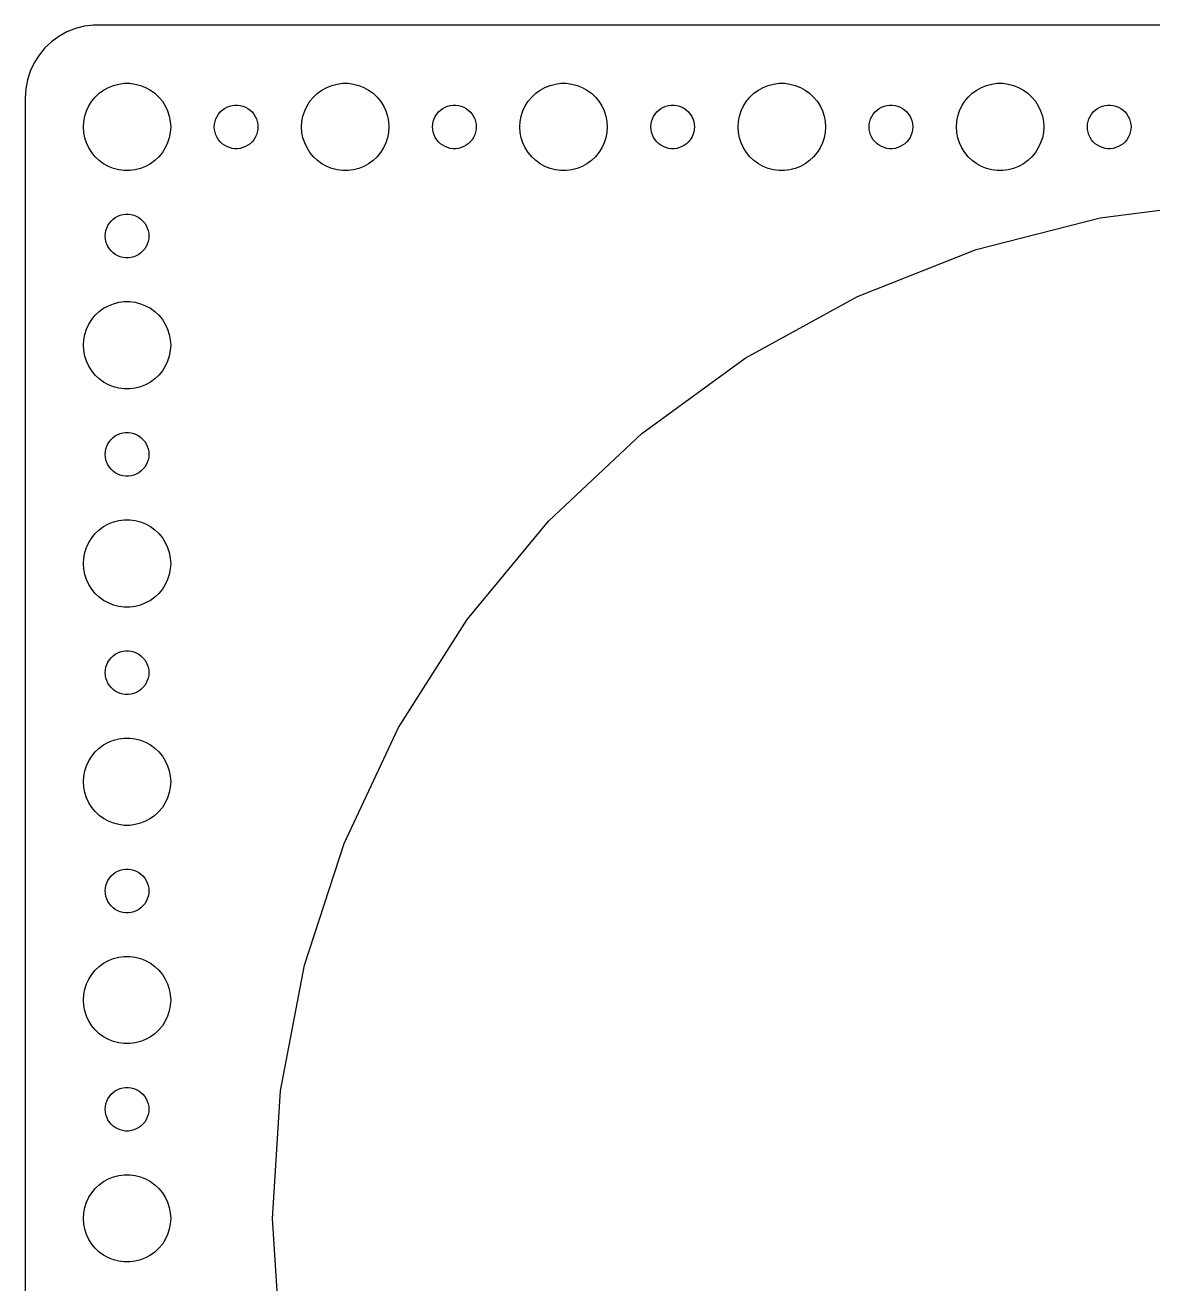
# Model space of a CAD drawing. Header units: metres. Extents: x -232 to 232, y -82 to 82.
# Drawn here: x -232 to -154.5, y -4.5 to 82 of the extents above; entities that cross this region are included whole.
import ezdxf

# ---------------------------------------------------------------- set-up
doc = ezdxf.new("R2010")
doc.units = ezdxf.units.M

msp = doc.modelspace()

# ---------------------------------------------------------------- linework, layer by layer
for p, q in [((-229.129, 81.5241), (-229.679, 81.2216)), ((-228.545, 81.7553), (-229.129, 81.5241)), ((-227.937, 81.9114), (-228.545, 81.7553)), ((-227.314, 81.9901), (-227.937, 81.9114)), ((227.314, 81.9901), (-227.314, 81.9901)), ((-230.187, 80.8526), (-230.645, 80.4227)), ((-229.679, 81.2216), (-230.187, 80.8526)), ((-231.045, 79.9389), (-231.382, 79.4088)), ((-230.645, 80.4227), (-231.045, 79.9389)), ((-231.649, 78.8406), (-231.843, 78.2434)), ((-231.382, 79.4088), (-231.649, 78.8406)), ((-231.843, 78.2434), (-231.961, 77.6267)), ((-226.277, 77.7145), (-225.927, 77.8532)), ((-225.927, 77.8532), (-225.562, 77.9469)), ((-225.562, 77.9469), (-225.188, 77.9941)), ((-225.188, 77.9941), (-224.812, 77.9941)), ((-224.812, 77.9941), (-224.438, 77.9469)), ((-224.438, 77.9469), (-224.073, 77.8532)), ((-224.073, 77.8532), (-223.723, 77.7145)), ((-211.277, 77.7145), (-210.927, 77.8532)), ((-210.927, 77.8532), (-210.562, 77.9469)), ((-210.562, 77.9469), (-210.188, 77.9941)), ((-210.188, 77.9941), (-209.812, 77.9941)), ((-209.812, 77.9941), (-209.438, 77.9469)), ((-209.438, 77.9469), (-209.073, 77.8532)), ((-209.073, 77.8532), (-208.723, 77.7145)), ((-196.277, 77.7145), (-195.927, 77.8532)), ((-195.927, 77.8532), (-195.562, 77.9469)), ((-195.562, 77.9469), (-195.188, 77.9941)), ((-195.188, 77.9941), (-194.812, 77.9941)), ((-194.812, 77.9941), (-194.438, 77.9469)), ((-194.438, 77.9469), (-194.073, 77.8532)), ((-194.073, 77.8532), (-193.723, 77.7145)), ((-181.277, 77.7145), (-180.927, 77.8532)), ((-180.927, 77.8532), (-180.562, 77.9469)), ((-180.562, 77.9469), (-180.188, 77.9941)), ((-180.188, 77.9941), (-179.812, 77.9941)), ((-179.812, 77.9941), (-179.438, 77.9469)), ((-179.438, 77.9469), (-179.073, 77.8532)), ((-179.073, 77.8532), (-178.723, 77.7145)), ((-166.277, 77.7145), (-165.927, 77.8532)), ((-165.927, 77.8532), (-165.562, 77.9469)), ((-165.562, 77.9469), (-165.188, 77.9941)), ((-165.188, 77.9941), (-164.812, 77.9941)), ((-164.812, 77.9941), (-164.438, 77.9469)), ((-164.438, 77.9469), (-164.073, 77.8532)), ((-164.073, 77.8532), (-163.723, 77.7145)), ((-231.961, 77.6267), (-232, 77)), ((-232, 77), (-232, -77)), ((-227.427, 76.7634), (-227.187, 77.0536)), ((-227.187, 77.0536), (-226.912, 77.3115)), ((-226.912, 77.3115), (-226.607, 77.533)), ((-226.607, 77.533), (-226.277, 77.7145)), ((-223.723, 77.7145), (-223.393, 77.533)), ((-223.393, 77.533), (-223.088, 77.3115)), ((-223.088, 77.3115), (-222.813, 77.0536)), ((-222.813, 77.0536), (-222.573, 76.7634)), ((-212.427, 76.7634), (-212.187, 77.0536)), ((-212.187, 77.0536), (-211.912, 77.3115)), ((-211.912, 77.3115), (-211.607, 77.533)), ((-211.607, 77.533), (-211.277, 77.7145)), ((-208.723, 77.7145), (-208.393, 77.533)), ((-208.393, 77.533), (-208.088, 77.3115)), ((-208.088, 77.3115), (-207.813, 77.0536)), ((-207.813, 77.0536), (-207.573, 76.7634)), ((-197.427, 76.7634), (-197.187, 77.0536)), ((-197.187, 77.0536), (-196.912, 77.3115)), ((-196.912, 77.3115), (-196.607, 77.533)), ((-196.607, 77.533), (-196.277, 77.7145)), ((-193.723, 77.7145), (-193.393, 77.533)), ((-193.393, 77.533), (-193.088, 77.3115)), ((-193.088, 77.3115), (-192.813, 77.0536)), ((-192.813, 77.0536), (-192.573, 76.7634)), ((-182.427, 76.7634), (-182.187, 77.0536)), ((-182.187, 77.0536), (-181.912, 77.3115)), ((-181.912, 77.3115), (-181.607, 77.533)), ((-181.607, 77.533), (-181.277, 77.7145)), ((-178.723, 77.7145), (-178.393, 77.533)), ((-178.393, 77.533), (-178.088, 77.3115)), ((-178.088, 77.3115), (-177.813, 77.0536)), ((-177.813, 77.0536), (-177.573, 76.7634)), ((-167.427, 76.7634), (-167.187, 77.0536)), ((-167.187, 77.0536), (-166.912, 77.3115)), ((-166.912, 77.3115), (-166.607, 77.533)), ((-166.607, 77.533), (-166.277, 77.7145)), ((-163.723, 77.7145), (-163.393, 77.533)), ((-163.393, 77.533), (-163.088, 77.3115)), ((-163.088, 77.3115), (-162.813, 77.0536)), ((-162.813, 77.0536), (-162.573, 76.7634)), ((-227.789, 76.1044), (-227.629, 76.4453)), ((-227.629, 76.4453), (-227.427, 76.7634)), ((-222.573, 76.7634), (-222.371, 76.4453)), ((-222.371, 76.4453), (-222.211, 76.1044)), ((-218.593, 76.0268), (-218.456, 76.1558)), ((-218.456, 76.1558), (-218.304, 76.2665)), ((-218.304, 76.2665), (-218.139, 76.3572)), ((-218.139, 76.3572), (-217.964, 76.4266)), ((-217.964, 76.4266), (-217.781, 76.4734)), ((-217.781, 76.4734), (-217.594, 76.497)), ((-217.594, 76.497), (-217.406, 76.497)), ((-217.406, 76.497), (-217.219, 76.4734)), ((-217.219, 76.4734), (-217.036, 76.4266)), ((-217.036, 76.4266), (-216.861, 76.3572)), ((-216.861, 76.3572), (-216.696, 76.2665)), ((-216.696, 76.2665), (-216.544, 76.1558)), ((-216.544, 76.1558), (-216.407, 76.0268)), ((-212.789, 76.1044), (-212.629, 76.4453)), ((-212.629, 76.4453), (-212.427, 76.7634)), ((-207.573, 76.7634), (-207.371, 76.4453)), ((-207.371, 76.4453), (-207.211, 76.1044)), ((-203.593, 76.0268), (-203.456, 76.1558)), ((-203.456, 76.1558), (-203.304, 76.2665)), ((-203.304, 76.2665), (-203.139, 76.3572)), ((-203.139, 76.3572), (-202.964, 76.4266)), ((-202.964, 76.4266), (-202.781, 76.4734)), ((-202.781, 76.4734), (-202.594, 76.497)), ((-202.594, 76.497), (-202.406, 76.497)), ((-202.406, 76.497), (-202.219, 76.4734)), ((-202.219, 76.4734), (-202.036, 76.4266)), ((-202.036, 76.4266), (-201.861, 76.3572)), ((-201.861, 76.3572), (-201.696, 76.2665)), ((-201.696, 76.2665), (-201.544, 76.1558)), ((-201.544, 76.1558), (-201.407, 76.0268)), ((-197.789, 76.1044), (-197.629, 76.4453)), ((-197.629, 76.4453), (-197.427, 76.7634)), ((-192.573, 76.7634), (-192.371, 76.4453)), ((-192.371, 76.4453), (-192.211, 76.1044)), ((-188.593, 76.0268), (-188.456, 76.1558)), ((-188.456, 76.1558), (-188.304, 76.2665)), ((-188.304, 76.2665), (-188.139, 76.3572)), ((-188.139, 76.3572), (-187.964, 76.4266)), ((-187.964, 76.4266), (-187.781, 76.4734)), ((-187.781, 76.4734), (-187.594, 76.497)), ((-187.594, 76.497), (-187.406, 76.497)), ((-187.406, 76.497), (-187.219, 76.4734)), ((-187.219, 76.4734), (-187.036, 76.4266)), ((-187.036, 76.4266), (-186.861, 76.3572)), ((-186.861, 76.3572), (-186.696, 76.2665)), ((-186.696, 76.2665), (-186.544, 76.1558)), ((-186.544, 76.1558), (-186.407, 76.0268)), ((-182.789, 76.1044), (-182.629, 76.4453)), ((-182.629, 76.4453), (-182.427, 76.7634)), ((-177.573, 76.7634), (-177.371, 76.4453)), ((-177.371, 76.4453), (-177.211, 76.1044)), ((-173.593, 76.0268), (-173.456, 76.1558)), ((-173.456, 76.1558), (-173.304, 76.2665)), ((-173.304, 76.2665), (-173.139, 76.3572)), ((-173.139, 76.3572), (-172.964, 76.4266)), ((-172.964, 76.4266), (-172.781, 76.4734)), ((-172.781, 76.4734), (-172.594, 76.497)), ((-172.594, 76.497), (-172.406, 76.497)), ((-172.406, 76.497), (-172.219, 76.4734)), ((-172.219, 76.4734), (-172.036, 76.4266)), ((-172.036, 76.4266), (-171.861, 76.3572)), ((-171.861, 76.3572), (-171.696, 76.2665)), ((-171.696, 76.2665), (-171.544, 76.1558)), ((-171.544, 76.1558), (-171.407, 76.0268)), ((-167.789, 76.1044), (-167.629, 76.4453)), ((-167.629, 76.4453), (-167.427, 76.7634)), ((-162.573, 76.7634), (-162.371, 76.4453)), ((-162.371, 76.4453), (-162.211, 76.1044)), ((-158.593, 76.0268), (-158.456, 76.1558)), ((-158.456, 76.1558), (-158.304, 76.2665)), ((-158.304, 76.2665), (-158.139, 76.3572)), ((-158.139, 76.3572), (-157.964, 76.4266)), ((-157.964, 76.4266), (-157.781, 76.4734)), ((-157.781, 76.4734), (-157.594, 76.497)), ((-157.594, 76.497), (-157.406, 76.497)), ((-157.406, 76.497), (-157.219, 76.4734)), ((-157.219, 76.4734), (-157.036, 76.4266)), ((-157.036, 76.4266), (-156.861, 76.3572)), ((-156.861, 76.3572), (-156.696, 76.2665)), ((-156.696, 76.2665), (-156.544, 76.1558)), ((-156.544, 76.1558), (-156.407, 76.0268)), ((-228, 75), (-227.976, 75.376)), ((-227.976, 75.376), (-227.906, 75.7461)), ((-227.906, 75.7461), (-227.789, 76.1044)), ((-222.211, 76.1044), (-222.094, 75.7461)), ((-222.094, 75.7461), (-222.024, 75.376)), ((-222.024, 75.376), (-222, 75)), ((-218.988, 75.188), (-218.953, 75.373)), ((-218.953, 75.373), (-218.895, 75.5522)), ((-218.895, 75.5522), (-218.814, 75.7226)), ((-218.814, 75.7226), (-218.714, 75.8817)), ((-218.714, 75.8817), (-218.593, 76.0268)), ((-216.407, 76.0268), (-216.286, 75.8817)), ((-216.286, 75.8817), (-216.186, 75.7226)), ((-216.186, 75.7226), (-216.105, 75.5522)), ((-216.105, 75.5522), (-216.047, 75.373)), ((-216.047, 75.373), (-216.012, 75.188)), ((-213, 75), (-212.976, 75.376)), ((-212.976, 75.376), (-212.906, 75.7461)), ((-212.906, 75.7461), (-212.789, 76.1044)), ((-207.211, 76.1044), (-207.094, 75.7461)), ((-207.094, 75.7461), (-207.024, 75.376)), ((-207.024, 75.376), (-207, 75)), ((-203.988, 75.188), (-203.953, 75.373)), ((-203.953, 75.373), (-203.895, 75.5522)), ((-203.895, 75.5522), (-203.814, 75.7226)), ((-203.814, 75.7226), (-203.714, 75.8817)), ((-203.714, 75.8817), (-203.593, 76.0268)), ((-201.407, 76.0268), (-201.286, 75.8817)), ((-201.286, 75.8817), (-201.186, 75.7226)), ((-201.186, 75.7226), (-201.105, 75.5522)), ((-201.105, 75.5522), (-201.047, 75.373)), ((-201.047, 75.373), (-201.012, 75.188)), ((-198, 75), (-197.976, 75.376)), ((-197.976, 75.376), (-197.906, 75.7461)), ((-197.906, 75.7461), (-197.789, 76.1044)), ((-192.211, 76.1044), (-192.094, 75.7461)), ((-192.094, 75.7461), (-192.024, 75.376)), ((-192.024, 75.376), (-192, 75)), ((-188.988, 75.188), (-188.953, 75.373)), ((-188.953, 75.373), (-188.895, 75.5522)), ((-188.895, 75.5522), (-188.814, 75.7226)), ((-188.814, 75.7226), (-188.714, 75.8817)), ((-188.714, 75.8817), (-188.593, 76.0268)), ((-186.407, 76.0268), (-186.286, 75.8817)), ((-186.286, 75.8817), (-186.186, 75.7226)), ((-186.186, 75.7226), (-186.105, 75.5522)), ((-186.105, 75.5522), (-186.047, 75.373)), ((-186.047, 75.373), (-186.012, 75.188)), ((-183, 75), (-182.976, 75.376)), ((-182.976, 75.376), (-182.906, 75.7461)), ((-182.906, 75.7461), (-182.789, 76.1044)), ((-177.211, 76.1044), (-177.094, 75.7461)), ((-177.094, 75.7461), (-177.024, 75.376)), ((-177.024, 75.376), (-177, 75)), ((-173.988, 75.188), (-173.953, 75.373)), ((-173.953, 75.373), (-173.895, 75.5522)), ((-173.895, 75.5522), (-173.814, 75.7226)), ((-173.814, 75.7226), (-173.714, 75.8817)), ((-173.714, 75.8817), (-173.593, 76.0268)), ((-171.407, 76.0268), (-171.286, 75.8817)), ((-171.286, 75.8817), (-171.186, 75.7226)), ((-171.186, 75.7226), (-171.105, 75.5522)), ((-171.105, 75.5522), (-171.047, 75.373)), ((-171.047, 75.373), (-171.012, 75.188)), ((-168, 75), (-167.976, 75.376)), ((-167.976, 75.376), (-167.906, 75.7461)), ((-167.906, 75.7461), (-167.789, 76.1044)), ((-162.211, 76.1044), (-162.094, 75.7461)), ((-162.094, 75.7461), (-162.024, 75.376)), ((-162.024, 75.376), (-162, 75)), ((-158.988, 75.188), (-158.953, 75.373)), ((-158.953, 75.373), (-158.895, 75.5522)), ((-158.895, 75.5522), (-158.814, 75.7226)), ((-158.814, 75.7226), (-158.714, 75.8817)), ((-158.714, 75.8817), (-158.593, 76.0268)), ((-156.407, 76.0268), (-156.286, 75.8817)), ((-156.286, 75.8817), (-156.186, 75.7226)), ((-156.186, 75.7226), (-156.105, 75.5522)), ((-156.105, 75.5522), (-156.047, 75.373)), ((-156.047, 75.373), (-156.012, 75.188)), ((-227.976, 74.624), (-228, 75)), ((-227.906, 74.2539), (-227.976, 74.624)), ((-222.024, 74.624), (-222.094, 74.2539)), ((-222, 75), (-222.024, 74.624)), ((-219, 75), (-218.988, 75.188)), ((-218.988, 74.812), (-219, 75)), ((-218.953, 74.627), (-218.988, 74.812)), ((-218.895, 74.4478), (-218.953, 74.627)), ((-218.814, 74.2774), (-218.895, 74.4478)), ((-216.105, 74.4478), (-216.186, 74.2774)), ((-216.047, 74.627), (-216.105, 74.4478)), ((-216.012, 74.812), (-216.047, 74.627)), ((-216.012, 75.188), (-216, 75)), ((-216, 75), (-216.012, 74.812)), ((-212.976, 74.624), (-213, 75)), ((-212.906, 74.2539), (-212.976, 74.624)), ((-207.024, 74.624), (-207.094, 74.2539)), ((-207, 75), (-207.024, 74.624)), ((-204, 75), (-203.988, 75.188)), ((-203.988, 74.812), (-204, 75)), ((-203.953, 74.627), (-203.988, 74.812)), ((-203.895, 74.4478), (-203.953, 74.627)), ((-203.814, 74.2774), (-203.895, 74.4478)), ((-201.105, 74.4478), (-201.186, 74.2774)), ((-201.047, 74.627), (-201.105, 74.4478)), ((-201.012, 74.812), (-201.047, 74.627)), ((-201.012, 75.188), (-201, 75)), ((-201, 75), (-201.012, 74.812)), ((-197.976, 74.624), (-198, 75)), ((-197.906, 74.2539), (-197.976, 74.624)), ((-192.024, 74.624), (-192.094, 74.2539)), ((-192, 75), (-192.024, 74.624)), ((-189, 75), (-188.988, 75.188)), ((-188.988, 74.812), (-189, 75)), ((-188.953, 74.627), (-188.988, 74.812)), ((-188.895, 74.4478), (-188.953, 74.627)), ((-188.814, 74.2774), (-188.895, 74.4478)), ((-186.105, 74.4478), (-186.186, 74.2774)), ((-186.047, 74.627), (-186.105, 74.4478)), ((-186.012, 74.812), (-186.047, 74.627)), ((-186.012, 75.188), (-186, 75)), ((-186, 75), (-186.012, 74.812)), ((-182.976, 74.624), (-183, 75)), ((-182.906, 74.2539), (-182.976, 74.624)), ((-177.024, 74.624), (-177.094, 74.2539)), ((-177, 75), (-177.024, 74.624)), ((-174, 75), (-173.988, 75.188)), ((-173.988, 74.812), (-174, 75)), ((-173.953, 74.627), (-173.988, 74.812)), ((-173.895, 74.4478), (-173.953, 74.627)), ((-173.814, 74.2774), (-173.895, 74.4478)), ((-171.105, 74.4478), (-171.186, 74.2774)), ((-171.047, 74.627), (-171.105, 74.4478)), ((-171.012, 74.812), (-171.047, 74.627)), ((-171.012, 75.188), (-171, 75)), ((-171, 75), (-171.012, 74.812)), ((-167.976, 74.624), (-168, 75)), ((-167.906, 74.2539), (-167.976, 74.624)), ((-162.024, 74.624), (-162.094, 74.2539)), ((-162, 75), (-162.024, 74.624)), ((-159, 75), (-158.988, 75.188)), ((-158.988, 74.812), (-159, 75)), ((-158.953, 74.627), (-158.988, 74.812)), ((-158.895, 74.4478), (-158.953, 74.627)), ((-158.814, 74.2774), (-158.895, 74.4478)), ((-156.105, 74.4478), (-156.186, 74.2774)), ((-156.047, 74.627), (-156.105, 74.4478)), ((-156.012, 74.812), (-156.047, 74.627)), ((-156.012, 75.188), (-156, 75)), ((-156, 75), (-156.012, 74.812)), ((-227.789, 73.8956), (-227.906, 74.2539)), ((-227.629, 73.5547), (-227.789, 73.8956)), ((-227.427, 73.2366), (-227.629, 73.5547)), ((-222.371, 73.5547), (-222.573, 73.2366)), ((-222.211, 73.8956), (-222.371, 73.5547)), ((-222.094, 74.2539), (-222.211, 73.8956)), ((-218.714, 74.1183), (-218.814, 74.2774)), ((-218.593, 73.9732), (-218.714, 74.1183)), ((-218.456, 73.8442), (-218.593, 73.9732)), ((-218.304, 73.7335), (-218.456, 73.8442)), ((-218.139, 73.6428), (-218.304, 73.7335)), ((-217.964, 73.5734), (-218.139, 73.6428)), ((-217.781, 73.5266), (-217.964, 73.5734)), ((-217.594, 73.503), (-217.781, 73.5266)), ((-217.219, 73.5266), (-217.406, 73.503)), ((-217.036, 73.5734), (-217.219, 73.5266)), ((-216.861, 73.6428), (-217.036, 73.5734)), ((-216.696, 73.7335), (-216.861, 73.6428)), ((-216.544, 73.8442), (-216.696, 73.7335)), ((-216.407, 73.9732), (-216.544, 73.8442)), ((-216.286, 74.1183), (-216.407, 73.9732)), ((-216.186, 74.2774), (-216.286, 74.1183)), ((-212.789, 73.8956), (-212.906, 74.2539)), ((-212.629, 73.5547), (-212.789, 73.8956)), ((-212.427, 73.2366), (-212.629, 73.5547)), ((-207.371, 73.5547), (-207.573, 73.2366)), ((-207.211, 73.8956), (-207.371, 73.5547)), ((-207.094, 74.2539), (-207.211, 73.8956)), ((-203.714, 74.1183), (-203.814, 74.2774)), ((-203.593, 73.9732), (-203.714, 74.1183)), ((-203.456, 73.8442), (-203.593, 73.9732)), ((-203.304, 73.7335), (-203.456, 73.8442)), ((-203.139, 73.6428), (-203.304, 73.7335)), ((-202.964, 73.5734), (-203.139, 73.6428)), ((-202.781, 73.5266), (-202.964, 73.5734)), ((-202.594, 73.503), (-202.781, 73.5266)), ((-202.219, 73.5266), (-202.406, 73.503)), ((-202.036, 73.5734), (-202.219, 73.5266)), ((-201.861, 73.6428), (-202.036, 73.5734)), ((-201.696, 73.7335), (-201.861, 73.6428)), ((-201.544, 73.8442), (-201.696, 73.7335)), ((-201.407, 73.9732), (-201.544, 73.8442)), ((-201.286, 74.1183), (-201.407, 73.9732)), ((-201.186, 74.2774), (-201.286, 74.1183)), ((-197.789, 73.8956), (-197.906, 74.2539)), ((-197.629, 73.5547), (-197.789, 73.8956)), ((-197.427, 73.2366), (-197.629, 73.5547)), ((-192.371, 73.5547), (-192.573, 73.2366)), ((-192.211, 73.8956), (-192.371, 73.5547)), ((-192.094, 74.2539), (-192.211, 73.8956)), ((-188.714, 74.1183), (-188.814, 74.2774)), ((-188.593, 73.9732), (-188.714, 74.1183)), ((-188.456, 73.8442), (-188.593, 73.9732)), ((-188.304, 73.7335), (-188.456, 73.8442)), ((-188.139, 73.6428), (-188.304, 73.7335)), ((-187.964, 73.5734), (-188.139, 73.6428)), ((-187.781, 73.5266), (-187.964, 73.5734)), ((-187.594, 73.503), (-187.781, 73.5266)), ((-187.219, 73.5266), (-187.406, 73.503)), ((-187.036, 73.5734), (-187.219, 73.5266)), ((-186.861, 73.6428), (-187.036, 73.5734)), ((-186.696, 73.7335), (-186.861, 73.6428)), ((-186.544, 73.8442), (-186.696, 73.7335)), ((-186.407, 73.9732), (-186.544, 73.8442)), ((-186.286, 74.1183), (-186.407, 73.9732)), ((-186.186, 74.2774), (-186.286, 74.1183)), ((-182.789, 73.8956), (-182.906, 74.2539)), ((-182.629, 73.5547), (-182.789, 73.8956)), ((-182.427, 73.2366), (-182.629, 73.5547)), ((-177.371, 73.5547), (-177.573, 73.2366)), ((-177.211, 73.8956), (-177.371, 73.5547)), ((-177.094, 74.2539), (-177.211, 73.8956)), ((-173.714, 74.1183), (-173.814, 74.2774)), ((-173.593, 73.9732), (-173.714, 74.1183)), ((-173.456, 73.8442), (-173.593, 73.9732)), ((-173.304, 73.7335), (-173.456, 73.8442)), ((-173.139, 73.6428), (-173.304, 73.7335)), ((-172.964, 73.5734), (-173.139, 73.6428)), ((-172.781, 73.5266), (-172.964, 73.5734)), ((-172.594, 73.503), (-172.781, 73.5266)), ((-172.219, 73.5266), (-172.406, 73.503)), ((-172.036, 73.5734), (-172.219, 73.5266)), ((-171.861, 73.6428), (-172.036, 73.5734)), ((-171.696, 73.7335), (-171.861, 73.6428)), ((-171.544, 73.8442), (-171.696, 73.7335)), ((-171.407, 73.9732), (-171.544, 73.8442)), ((-171.286, 74.1183), (-171.407, 73.9732)), ((-171.186, 74.2774), (-171.286, 74.1183)), ((-167.789, 73.8956), (-167.906, 74.2539)), ((-167.629, 73.5547), (-167.789, 73.8956)), ((-167.427, 73.2366), (-167.629, 73.5547)), ((-162.371, 73.5547), (-162.573, 73.2366)), ((-162.211, 73.8956), (-162.371, 73.5547)), ((-162.094, 74.2539), (-162.211, 73.8956)), ((-158.714, 74.1183), (-158.814, 74.2774)), ((-158.593, 73.9732), (-158.714, 74.1183)), ((-158.456, 73.8442), (-158.593, 73.9732)), ((-158.304, 73.7335), (-158.456, 73.8442)), ((-158.139, 73.6428), (-158.304, 73.7335)), ((-157.964, 73.5734), (-158.139, 73.6428)), ((-157.781, 73.5266), (-157.964, 73.5734)), ((-157.594, 73.503), (-157.781, 73.5266)), ((-157.219, 73.5266), (-157.406, 73.503)), ((-157.036, 73.5734), (-157.219, 73.5266)), ((-156.861, 73.6428), (-157.036, 73.5734)), ((-156.696, 73.7335), (-156.861, 73.6428)), ((-156.544, 73.8442), (-156.696, 73.7335)), ((-156.407, 73.9732), (-156.544, 73.8442)), ((-156.286, 74.1183), (-156.407, 73.9732)), ((-156.186, 74.2774), (-156.286, 74.1183)), ((-227.187, 72.9464), (-227.427, 73.2366)), ((-226.912, 72.6885), (-227.187, 72.9464)), ((-226.607, 72.467), (-226.912, 72.6885)), ((-223.088, 72.6885), (-223.393, 72.467)), ((-222.813, 72.9464), (-223.088, 72.6885)), ((-222.573, 73.2366), (-222.813, 72.9464)), ((-217.406, 73.503), (-217.594, 73.503)), ((-212.187, 72.9464), (-212.427, 73.2366)), ((-211.912, 72.6885), (-212.187, 72.9464)), ((-211.607, 72.467), (-211.912, 72.6885)), ((-208.088, 72.6885), (-208.393, 72.467)), ((-207.813, 72.9464), (-208.088, 72.6885)), ((-207.573, 73.2366), (-207.813, 72.9464)), ((-202.406, 73.503), (-202.594, 73.503)), ((-197.187, 72.9464), (-197.427, 73.2366)), ((-196.912, 72.6885), (-197.187, 72.9464)), ((-196.607, 72.467), (-196.912, 72.6885)), ((-193.088, 72.6885), (-193.393, 72.467)), ((-192.813, 72.9464), (-193.088, 72.6885)), ((-192.573, 73.2366), (-192.813, 72.9464)), ((-187.406, 73.503), (-187.594, 73.503)), ((-182.187, 72.9464), (-182.427, 73.2366)), ((-181.912, 72.6885), (-182.187, 72.9464)), ((-181.607, 72.467), (-181.912, 72.6885)), ((-178.088, 72.6885), (-178.393, 72.467)), ((-177.813, 72.9464), (-178.088, 72.6885)), ((-177.573, 73.2366), (-177.813, 72.9464)), ((-172.406, 73.503), (-172.594, 73.503)), ((-167.187, 72.9464), (-167.427, 73.2366)), ((-166.912, 72.6885), (-167.187, 72.9464)), ((-166.607, 72.467), (-166.912, 72.6885)), ((-163.088, 72.6885), (-163.393, 72.467)), ((-162.813, 72.9464), (-163.088, 72.6885)), ((-162.573, 73.2366), (-162.813, 72.9464)), ((-157.406, 73.503), (-157.594, 73.503)), ((-226.277, 72.2855), (-226.607, 72.467)), ((-225.927, 72.1468), (-226.277, 72.2855)), ((-225.562, 72.0531), (-225.927, 72.1468)), ((-225.188, 72.0059), (-225.562, 72.0531)), ((-224.812, 72.0059), (-225.188, 72.0059)), ((-224.438, 72.0531), (-224.812, 72.0059)), ((-224.073, 72.1468), (-224.438, 72.0531)), ((-223.723, 72.2855), (-224.073, 72.1468)), ((-223.393, 72.467), (-223.723, 72.2855)), ((-211.277, 72.2855), (-211.607, 72.467)), ((-210.927, 72.1468), (-211.277, 72.2855)), ((-210.562, 72.0531), (-210.927, 72.1468)), ((-210.188, 72.0059), (-210.562, 72.0531)), ((-209.812, 72.0059), (-210.188, 72.0059)), ((-209.438, 72.0531), (-209.812, 72.0059)), ((-209.073, 72.1468), (-209.438, 72.0531)), ((-208.723, 72.2855), (-209.073, 72.1468)), ((-208.393, 72.467), (-208.723, 72.2855)), ((-196.277, 72.2855), (-196.607, 72.467)), ((-195.927, 72.1468), (-196.277, 72.2855)), ((-195.562, 72.0531), (-195.927, 72.1468)), ((-195.188, 72.0059), (-195.562, 72.0531)), ((-194.812, 72.0059), (-195.188, 72.0059)), ((-194.438, 72.0531), (-194.812, 72.0059)), ((-194.073, 72.1468), (-194.438, 72.0531)), ((-193.723, 72.2855), (-194.073, 72.1468)), ((-193.393, 72.467), (-193.723, 72.2855)), ((-181.277, 72.2855), (-181.607, 72.467)), ((-180.927, 72.1468), (-181.277, 72.2855)), ((-180.562, 72.0531), (-180.927, 72.1468)), ((-180.188, 72.0059), (-180.562, 72.0531)), ((-179.812, 72.0059), (-180.188, 72.0059)), ((-179.438, 72.0531), (-179.812, 72.0059)), ((-179.073, 72.1468), (-179.438, 72.0531)), ((-178.723, 72.2855), (-179.073, 72.1468)), ((-178.393, 72.467), (-178.723, 72.2855)), ((-166.277, 72.2855), (-166.607, 72.467)), ((-165.927, 72.1468), (-166.277, 72.2855)), ((-165.562, 72.0531), (-165.927, 72.1468)), ((-165.188, 72.0059), (-165.562, 72.0531)), ((-164.812, 72.0059), (-165.188, 72.0059)), ((-164.438, 72.0531), (-164.812, 72.0059)), ((-164.073, 72.1468), (-164.438, 72.0531)), ((-163.723, 72.2855), (-164.073, 72.1468)), ((-163.393, 72.467), (-163.723, 72.2855)), ((-158.117, 68.7601), (-149.395, 69.8619)), ((-226.314, 68.2226), (-226.214, 68.3817)), ((-226.214, 68.3817), (-226.093, 68.5268)), ((-226.093, 68.5268), (-225.956, 68.6558)), ((-225.956, 68.6558), (-225.804, 68.7665)), ((-225.804, 68.7665), (-225.639, 68.8572)), ((-225.639, 68.8572), (-225.464, 68.9266)), ((-225.464, 68.9266), (-225.281, 68.9734)), ((-225.281, 68.9734), (-225.094, 68.997)), ((-225.094, 68.997), (-224.906, 68.997)), ((-224.906, 68.997), (-224.719, 68.9734)), ((-224.719, 68.9734), (-224.536, 68.9266)), ((-224.536, 68.9266), (-224.361, 68.8572)), ((-224.361, 68.8572), (-224.196, 68.7665)), ((-224.196, 68.7665), (-224.044, 68.6558)), ((-224.044, 68.6558), (-223.907, 68.5268)), ((-223.907, 68.5268), (-223.786, 68.3817)), ((-223.786, 68.3817), (-223.686, 68.2226)), ((-166.631, 66.574), (-158.117, 68.7601)), ((-226.5, 67.5), (-226.488, 67.688)), ((-226.488, 67.312), (-226.5, 67.5)), ((-226.488, 67.688), (-226.453, 67.873)), ((-226.453, 67.873), (-226.395, 68.0522)), ((-226.395, 68.0522), (-226.314, 68.2226)), ((-223.686, 68.2226), (-223.605, 68.0522)), ((-223.605, 68.0522), (-223.547, 67.873)), ((-223.547, 67.873), (-223.512, 67.688)), ((-223.512, 67.688), (-223.5, 67.5)), ((-223.5, 67.5), (-223.512, 67.312)), ((-226.453, 67.127), (-226.488, 67.312)), ((-226.395, 66.9478), (-226.453, 67.127)), ((-226.314, 66.7774), (-226.395, 66.9478)), ((-226.214, 66.6183), (-226.314, 66.7774)), ((-226.093, 66.4732), (-226.214, 66.6183)), ((-223.786, 66.6183), (-223.907, 66.4732)), ((-223.686, 66.7774), (-223.786, 66.6183)), ((-223.605, 66.9478), (-223.686, 66.7774)), ((-223.547, 67.127), (-223.605, 66.9478)), ((-223.512, 67.312), (-223.547, 67.127)), ((-225.956, 66.3442), (-226.093, 66.4732)), ((-225.804, 66.2335), (-225.956, 66.3442)), ((-225.639, 66.1428), (-225.804, 66.2335)), ((-225.464, 66.0734), (-225.639, 66.1428)), ((-225.281, 66.0266), (-225.464, 66.0734)), ((-225.094, 66.003), (-225.281, 66.0266)), ((-224.906, 66.003), (-225.094, 66.003)), ((-224.719, 66.0266), (-224.906, 66.003)), ((-224.536, 66.0734), (-224.719, 66.0266)), ((-224.361, 66.1428), (-224.536, 66.0734)), ((-224.196, 66.2335), (-224.361, 66.1428)), ((-224.044, 66.3442), (-224.196, 66.2335)), ((-223.907, 66.4732), (-224.044, 66.3442)), ((-174.805, 63.3379), (-166.631, 66.574)), ((-182.508, 59.103), (-174.805, 63.3379)), ((-227.187, 62.0536), (-226.912, 62.3115)), ((-226.912, 62.3115), (-226.607, 62.533)), ((-226.607, 62.533), (-226.277, 62.7145)), ((-226.277, 62.7145), (-225.927, 62.8532)), ((-225.927, 62.8532), (-225.562, 62.9469)), ((-225.562, 62.9469), (-225.188, 62.9941)), ((-225.188, 62.9941), (-224.812, 62.9941)), ((-224.812, 62.9941), (-224.438, 62.9469)), ((-224.438, 62.9469), (-224.073, 62.8532)), ((-224.073, 62.8532), (-223.723, 62.7145)), ((-223.723, 62.7145), (-223.393, 62.533)), ((-223.393, 62.533), (-223.088, 62.3115)), ((-223.088, 62.3115), (-222.813, 62.0536)), ((-227.789, 61.1044), (-227.629, 61.4453)), ((-227.629, 61.4453), (-227.427, 61.7634)), ((-227.427, 61.7634), (-227.187, 62.0536)), ((-222.813, 62.0536), (-222.573, 61.7634)), ((-222.573, 61.7634), (-222.371, 61.4453)), ((-222.371, 61.4453), (-222.211, 61.1044)), ((-227.976, 60.376), (-227.906, 60.7461)), ((-227.906, 60.7461), (-227.789, 61.1044)), ((-222.211, 61.1044), (-222.094, 60.7461)), ((-222.094, 60.7461), (-222.024, 60.376)), ((-228, 60), (-227.976, 60.376)), ((-227.976, 59.624), (-228, 60)), ((-222.024, 60.376), (-222, 60)), ((-222, 60), (-222.024, 59.624)), ((-227.906, 59.2539), (-227.976, 59.624)), ((-227.789, 58.8956), (-227.906, 59.2539)), ((-227.629, 58.5547), (-227.789, 58.8956)), ((-222.211, 58.8956), (-222.371, 58.5547)), ((-222.094, 59.2539), (-222.211, 58.8956)), ((-222.024, 59.624), (-222.094, 59.2539)), ((-189.62, 53.9359), (-182.508, 59.103)), ((-227.427, 58.2366), (-227.629, 58.5547)), ((-227.187, 57.9464), (-227.427, 58.2366)), ((-222.573, 58.2366), (-222.813, 57.9464)), ((-222.371, 58.5547), (-222.573, 58.2366)), ((-226.912, 57.6885), (-227.187, 57.9464)), ((-226.607, 57.467), (-226.912, 57.6885)), ((-226.277, 57.2855), (-226.607, 57.467)), ((-225.927, 57.1468), (-226.277, 57.2855)), ((-225.562, 57.0531), (-225.927, 57.1468)), ((-224.073, 57.1468), (-224.438, 57.0531)), ((-223.723, 57.2855), (-224.073, 57.1468)), ((-223.393, 57.467), (-223.723, 57.2855)), ((-223.088, 57.6885), (-223.393, 57.467)), ((-222.813, 57.9464), (-223.088, 57.6885)), ((-225.188, 57.0059), (-225.562, 57.0531)), ((-224.812, 57.0059), (-225.188, 57.0059)), ((-224.438, 57.0531), (-224.812, 57.0059)), ((-226.093, 53.5268), (-225.956, 53.6558)), ((-225.956, 53.6558), (-225.804, 53.7665)), ((-225.804, 53.7665), (-225.639, 53.8572)), ((-225.639, 53.8572), (-225.464, 53.9266)), ((-225.464, 53.9266), (-225.281, 53.9734)), ((-225.281, 53.9734), (-225.094, 53.997)), ((-225.094, 53.997), (-224.906, 53.997)), ((-224.906, 53.997), (-224.719, 53.9734)), ((-224.719, 53.9734), (-224.536, 53.9266)), ((-224.536, 53.9266), (-224.361, 53.8572)), ((-224.361, 53.8572), (-224.196, 53.7665)), ((-224.196, 53.7665), (-224.044, 53.6558)), ((-224.044, 53.6558), (-223.907, 53.5268)), ((-196.028, 47.9183), (-189.62, 53.9359)), ((-226.488, 52.688), (-226.453, 52.873)), ((-226.453, 52.873), (-226.395, 53.0522)), ((-226.395, 53.0522), (-226.314, 53.2226)), ((-226.314, 53.2226), (-226.214, 53.3817)), ((-226.214, 53.3817), (-226.093, 53.5268)), ((-223.907, 53.5268), (-223.786, 53.3817)), ((-223.786, 53.3817), (-223.686, 53.2226)), ((-223.686, 53.2226), (-223.605, 53.0522)), ((-223.605, 53.0522), (-223.547, 52.873)), ((-223.547, 52.873), (-223.512, 52.688)), ((-226.5, 52.5), (-226.488, 52.688)), ((-226.488, 52.312), (-226.5, 52.5)), ((-226.453, 52.127), (-226.488, 52.312)), ((-226.395, 51.9478), (-226.453, 52.127)), ((-226.314, 51.7774), (-226.395, 51.9478)), ((-223.605, 51.9478), (-223.686, 51.7774)), ((-223.547, 52.127), (-223.605, 51.9478)), ((-223.512, 52.312), (-223.547, 52.127)), ((-223.512, 52.688), (-223.5, 52.5)), ((-223.5, 52.5), (-223.512, 52.312)), ((-226.214, 51.6183), (-226.314, 51.7774)), ((-226.093, 51.4732), (-226.214, 51.6183)), ((-225.956, 51.3442), (-226.093, 51.4732)), ((-225.804, 51.2335), (-225.956, 51.3442)), ((-225.639, 51.1428), (-225.804, 51.2335)), ((-225.464, 51.0734), (-225.639, 51.1428)), ((-225.281, 51.0266), (-225.464, 51.0734)), ((-224.536, 51.0734), (-224.719, 51.0266)), ((-224.361, 51.1428), (-224.536, 51.0734)), ((-224.196, 51.2335), (-224.361, 51.1428)), ((-224.044, 51.3442), (-224.196, 51.2335)), ((-223.907, 51.4732), (-224.044, 51.3442)), ((-223.786, 51.6183), (-223.907, 51.4732)), ((-223.686, 51.7774), (-223.786, 51.6183)), ((-225.094, 51.003), (-225.281, 51.0266)), ((-224.906, 51.003), (-225.094, 51.003)), ((-224.719, 51.0266), (-224.906, 51.003)), ((-226.607, 47.533), (-226.277, 47.7145)), ((-226.277, 47.7145), (-225.927, 47.8532)), ((-225.927, 47.8532), (-225.562, 47.9469)), ((-225.562, 47.9469), (-225.188, 47.9941)), ((-225.188, 47.9941), (-224.812, 47.9941)), ((-224.812, 47.9941), (-224.438, 47.9469)), ((-224.438, 47.9469), (-224.073, 47.8532)), ((-224.073, 47.8532), (-223.723, 47.7145)), ((-223.723, 47.7145), (-223.393, 47.533)), ((-201.631, 41.145), (-196.028, 47.9183)), ((-227.629, 46.4453), (-227.427, 46.7634)), ((-227.427, 46.7634), (-227.187, 47.0536)), ((-227.187, 47.0536), (-226.912, 47.3115)), ((-226.912, 47.3115), (-226.607, 47.533)), ((-223.393, 47.533), (-223.088, 47.3115)), ((-223.088, 47.3115), (-222.813, 47.0536)), ((-222.813, 47.0536), (-222.573, 46.7634)), ((-222.573, 46.7634), (-222.371, 46.4453)), ((-227.906, 45.7461), (-227.789, 46.1044)), ((-227.789, 46.1044), (-227.629, 46.4453)), ((-222.371, 46.4453), (-222.211, 46.1044)), ((-222.211, 46.1044), (-222.094, 45.7461)), ((-228, 45), (-227.976, 45.376)), ((-227.976, 44.624), (-228, 45)), ((-227.976, 45.376), (-227.906, 45.7461)), ((-222.094, 45.7461), (-222.024, 45.376)), ((-222.024, 45.376), (-222, 45)), ((-222, 45), (-222.024, 44.624)), ((-227.906, 44.2539), (-227.976, 44.624)), ((-227.789, 43.8956), (-227.906, 44.2539)), ((-222.094, 44.2539), (-222.211, 43.8956)), ((-222.024, 44.624), (-222.094, 44.2539)), ((-227.629, 43.5547), (-227.789, 43.8956)), ((-227.427, 43.2366), (-227.629, 43.5547)), ((-222.371, 43.5547), (-222.573, 43.2366)), ((-222.211, 43.8956), (-222.371, 43.5547)), ((-227.187, 42.9464), (-227.427, 43.2366)), ((-226.912, 42.6885), (-227.187, 42.9464)), ((-226.607, 42.467), (-226.912, 42.6885)), ((-226.277, 42.2855), (-226.607, 42.467)), ((-223.393, 42.467), (-223.723, 42.2855)), ((-223.088, 42.6885), (-223.393, 42.467)), ((-222.813, 42.9464), (-223.088, 42.6885)), ((-222.573, 43.2366), (-222.813, 42.9464)), ((-225.927, 42.1468), (-226.277, 42.2855)), ((-225.562, 42.0531), (-225.927, 42.1468)), ((-225.188, 42.0059), (-225.562, 42.0531)), ((-224.812, 42.0059), (-225.188, 42.0059)), ((-224.438, 42.0531), (-224.812, 42.0059)), ((-224.073, 42.1468), (-224.438, 42.0531)), ((-223.723, 42.2855), (-224.073, 42.1468)), ((-206.341, 33.7227), (-201.631, 41.145)), ((-225.639, 38.8572), (-225.464, 38.9266)), ((-225.464, 38.9266), (-225.281, 38.9734)), ((-225.281, 38.9734), (-225.094, 38.997)), ((-225.094, 38.997), (-224.906, 38.997)), ((-224.906, 38.997), (-224.719, 38.9734)), ((-224.719, 38.9734), (-224.536, 38.9266)), ((-224.536, 38.9266), (-224.361, 38.8572)), ((-226.395, 38.0522), (-226.314, 38.2226)), ((-226.314, 38.2226), (-226.214, 38.3817)), ((-226.214, 38.3817), (-226.093, 38.5268)), ((-226.093, 38.5268), (-225.956, 38.6558)), ((-225.956, 38.6558), (-225.804, 38.7665)), ((-225.804, 38.7665), (-225.639, 38.8572)), ((-224.361, 38.8572), (-224.196, 38.7665)), ((-224.196, 38.7665), (-224.044, 38.6558)), ((-224.044, 38.6558), (-223.907, 38.5268)), ((-223.907, 38.5268), (-223.786, 38.3817)), ((-223.786, 38.3817), (-223.686, 38.2226)), ((-223.686, 38.2226), (-223.605, 38.0522)), ((-226.5, 37.5), (-226.488, 37.688)), ((-226.488, 37.312), (-226.5, 37.5)), ((-226.488, 37.688), (-226.453, 37.873)), ((-226.453, 37.127), (-226.488, 37.312)), ((-226.453, 37.873), (-226.395, 38.0522)), ((-223.605, 38.0522), (-223.547, 37.873)), ((-223.547, 37.873), (-223.512, 37.688)), ((-223.512, 37.312), (-223.547, 37.127)), ((-223.512, 37.688), (-223.5, 37.5)), ((-223.5, 37.5), (-223.512, 37.312)), ((-226.395, 36.9478), (-226.453, 37.127)), ((-226.314, 36.7774), (-226.395, 36.9478)), ((-226.214, 36.6183), (-226.314, 36.7774)), ((-226.093, 36.4732), (-226.214, 36.6183)), ((-225.956, 36.3442), (-226.093, 36.4732)), ((-225.804, 36.2335), (-225.956, 36.3442)), ((-224.044, 36.3442), (-224.196, 36.2335)), ((-223.907, 36.4732), (-224.044, 36.3442)), ((-223.786, 36.6183), (-223.907, 36.4732)), ((-223.686, 36.7774), (-223.786, 36.6183)), ((-223.605, 36.9478), (-223.686, 36.7774)), ((-223.547, 37.127), (-223.605, 36.9478)), ((-225.639, 36.1428), (-225.804, 36.2335)), ((-225.464, 36.0734), (-225.639, 36.1428)), ((-225.281, 36.0266), (-225.464, 36.0734)), ((-225.094, 36.003), (-225.281, 36.0266)), ((-224.906, 36.003), (-225.094, 36.003)), ((-224.719, 36.0266), (-224.906, 36.003)), ((-224.536, 36.0734), (-224.719, 36.0266)), ((-224.361, 36.1428), (-224.536, 36.0734)), ((-224.196, 36.2335), (-224.361, 36.1428)), ((-225.927, 32.8532), (-225.562, 32.9469)), ((-225.562, 32.9469), (-225.188, 32.9941)), ((-225.188, 32.9941), (-224.812, 32.9941)), ((-224.812, 32.9941), (-224.438, 32.9469)), ((-224.438, 32.9469), (-224.073, 32.8532)), ((-210.084, 25.7687), (-206.341, 33.7227)), ((-227.427, 31.7634), (-227.187, 32.0536)), ((-227.187, 32.0536), (-226.912, 32.3115)), ((-226.912, 32.3115), (-226.607, 32.533)), ((-226.607, 32.533), (-226.277, 32.7145)), ((-226.277, 32.7145), (-225.927, 32.8532)), ((-224.073, 32.8532), (-223.723, 32.7145)), ((-223.723, 32.7145), (-223.393, 32.533)), ((-223.393, 32.533), (-223.088, 32.3115)), ((-223.088, 32.3115), (-222.813, 32.0536)), ((-222.813, 32.0536), (-222.573, 31.7634)), ((-227.789, 31.1044), (-227.629, 31.4453)), ((-227.629, 31.4453), (-227.427, 31.7634)), ((-222.573, 31.7634), (-222.371, 31.4453)), ((-222.371, 31.4453), (-222.211, 31.1044)), ((-228, 30), (-227.976, 30.376)), ((-227.976, 30.376), (-227.906, 30.7461)), ((-227.906, 30.7461), (-227.789, 31.1044)), ((-222.211, 31.1044), (-222.094, 30.7461)), ((-222.094, 30.7461), (-222.024, 30.376)), ((-222.024, 30.376), (-222, 30)), ((-227.976, 29.624), (-228, 30)), ((-227.906, 29.2539), (-227.976, 29.624)), ((-222.024, 29.624), (-222.094, 29.2539)), ((-222, 30), (-222.024, 29.624)), ((-227.789, 28.8956), (-227.906, 29.2539)), ((-227.629, 28.5547), (-227.789, 28.8956)), ((-227.427, 28.2366), (-227.629, 28.5547)), ((-222.371, 28.5547), (-222.573, 28.2366)), ((-222.211, 28.8956), (-222.371, 28.5547)), ((-222.094, 29.2539), (-222.211, 28.8956)), ((-227.187, 27.9464), (-227.427, 28.2366)), ((-226.912, 27.6884), (-227.187, 27.9464)), ((-226.607, 27.467), (-226.912, 27.6884)), ((-223.088, 27.6884), (-223.393, 27.467)), ((-222.813, 27.9464), (-223.088, 27.6884)), ((-222.573, 28.2366), (-222.813, 27.9464)), ((-226.277, 27.2855), (-226.607, 27.467)), ((-225.927, 27.1468), (-226.277, 27.2855)), ((-225.562, 27.0531), (-225.927, 27.1468)), ((-225.188, 27.0059), (-225.562, 27.0531)), ((-224.812, 27.0059), (-225.188, 27.0059)), ((-224.438, 27.0531), (-224.812, 27.0059)), ((-224.073, 27.1468), (-224.438, 27.0531)), ((-223.723, 27.2855), (-224.073, 27.1468)), ((-223.393, 27.467), (-223.723, 27.2855)), ((-212.801, 17.4083), (-210.084, 25.7687)), ((-226.314, 23.2226), (-226.214, 23.3817)), ((-226.214, 23.3817), (-226.093, 23.5268)), ((-226.093, 23.5268), (-225.956, 23.6558)), ((-225.956, 23.6558), (-225.804, 23.7665)), ((-225.804, 23.7665), (-225.639, 23.8572)), ((-225.639, 23.8572), (-225.464, 23.9266)), ((-225.464, 23.9266), (-225.281, 23.9734)), ((-225.281, 23.9734), (-225.094, 23.997)), ((-225.094, 23.997), (-224.906, 23.997)), ((-224.906, 23.997), (-224.719, 23.9734)), ((-224.719, 23.9734), (-224.536, 23.9266)), ((-224.536, 23.9266), (-224.361, 23.8572)), ((-224.361, 23.8572), (-224.196, 23.7665)), ((-224.196, 23.7665), (-224.044, 23.6558)), ((-224.044, 23.6558), (-223.907, 23.5268)), ((-223.907, 23.5268), (-223.786, 23.3817)), ((-223.786, 23.3817), (-223.686, 23.2226)), ((-226.5, 22.5), (-226.488, 22.688)), ((-226.488, 22.312), (-226.5, 22.5)), ((-226.488, 22.688), (-226.453, 22.873)), ((-226.453, 22.873), (-226.395, 23.0522)), ((-226.395, 23.0522), (-226.314, 23.2226)), ((-223.686, 23.2226), (-223.605, 23.0522)), ((-223.605, 23.0522), (-223.547, 22.873)), ((-223.547, 22.873), (-223.512, 22.688)), ((-223.512, 22.688), (-223.5, 22.5)), ((-223.5, 22.5), (-223.512, 22.312)), ((-226.453, 22.127), (-226.488, 22.312)), ((-226.395, 21.9478), (-226.453, 22.127)), ((-226.314, 21.7774), (-226.395, 21.9478)), ((-226.214, 21.6183), (-226.314, 21.7774)), ((-223.686, 21.7774), (-223.786, 21.6183)), ((-223.605, 21.9478), (-223.686, 21.7774)), ((-223.547, 22.127), (-223.605, 21.9478)), ((-223.512, 22.312), (-223.547, 22.127)), ((-226.093, 21.4732), (-226.214, 21.6183)), ((-225.956, 21.3442), (-226.093, 21.4732)), ((-225.804, 21.2335), (-225.956, 21.3442)), ((-225.639, 21.1427), (-225.804, 21.2335)), ((-225.464, 21.0734), (-225.639, 21.1427)), ((-225.281, 21.0266), (-225.464, 21.0734)), ((-225.094, 21.003), (-225.281, 21.0266)), ((-224.906, 21.003), (-225.094, 21.003)), ((-224.719, 21.0266), (-224.906, 21.003)), ((-224.536, 21.0734), (-224.719, 21.0266)), ((-224.361, 21.1427), (-224.536, 21.0734)), ((-224.196, 21.2335), (-224.361, 21.1427)), ((-224.044, 21.3442), (-224.196, 21.2335)), ((-223.907, 21.4732), (-224.044, 21.3442)), ((-223.786, 21.6183), (-223.907, 21.4732)), ((-227.187, 17.0536), (-226.912, 17.3115)), ((-226.912, 17.3115), (-226.607, 17.533)), ((-226.607, 17.533), (-226.277, 17.7145)), ((-226.277, 17.7145), (-225.927, 17.8532)), ((-225.927, 17.8532), (-225.562, 17.9469)), ((-225.562, 17.9469), (-225.188, 17.9941)), ((-225.188, 17.9941), (-224.812, 17.9941)), ((-224.812, 17.9941), (-224.438, 17.9469)), ((-224.438, 17.9469), (-224.073, 17.8532)), ((-224.073, 17.8532), (-223.723, 17.7145)), ((-223.723, 17.7145), (-223.393, 17.533)), ((-223.393, 17.533), (-223.088, 17.3115)), ((-223.088, 17.3115), (-222.813, 17.0536)), ((-214.448, 8.77332), (-212.801, 17.4083)), ((-227.789, 16.1044), (-227.629, 16.4453)), ((-227.629, 16.4453), (-227.427, 16.7634)), ((-227.427, 16.7634), (-227.187, 17.0536)), ((-222.813, 17.0536), (-222.573, 16.7634)), ((-222.573, 16.7634), (-222.371, 16.4453)), ((-222.371, 16.4453), (-222.211, 16.1044)), ((-227.976, 15.376), (-227.906, 15.7461)), ((-227.906, 15.7461), (-227.789, 16.1044)), ((-222.211, 16.1044), (-222.094, 15.7461)), ((-222.094, 15.7461), (-222.024, 15.376)), ((-228, 15), (-227.976, 15.376)), ((-227.976, 14.624), (-228, 15)), ((-222.024, 15.376), (-222, 15)), ((-222, 15), (-222.024, 14.624)), ((-227.906, 14.2539), (-227.976, 14.624)), ((-227.789, 13.8956), (-227.906, 14.2539)), ((-227.629, 13.5547), (-227.789, 13.8956)), ((-222.211, 13.8956), (-222.371, 13.5547)), ((-222.094, 14.2539), (-222.211, 13.8956)), ((-222.024, 14.624), (-222.094, 14.2539)), ((-227.427, 13.2366), (-227.629, 13.5547)), ((-227.187, 12.9464), (-227.427, 13.2366)), ((-222.573, 13.2366), (-222.813, 12.9464)), ((-222.371, 13.5547), (-222.573, 13.2366)), ((-226.912, 12.6884), (-227.187, 12.9464)), ((-226.607, 12.467), (-226.912, 12.6884)), ((-226.277, 12.2855), (-226.607, 12.467)), ((-225.927, 12.1468), (-226.277, 12.2855)), ((-225.562, 12.0531), (-225.927, 12.1468)), ((-224.073, 12.1468), (-224.438, 12.0531)), ((-223.723, 12.2855), (-224.073, 12.1468)), ((-223.393, 12.467), (-223.723, 12.2855)), ((-223.088, 12.6884), (-223.393, 12.467)), ((-222.813, 12.9464), (-223.088, 12.6884)), ((-225.188, 12.0059), (-225.562, 12.0531)), ((-224.812, 12.0059), (-225.188, 12.0059)), ((-224.438, 12.0531), (-224.812, 12.0059)), ((-226.093, 8.52681), (-225.956, 8.65576)), ((-225.956, 8.65576), (-225.804, 8.76648)), ((-225.804, 8.76648), (-225.639, 8.85724)), ((-225.639, 8.85724), (-225.464, 8.92657)), ((-225.464, 8.92657), (-225.281, 8.97342)), ((-225.281, 8.97342), (-225.094, 8.99704)), ((-225.094, 8.99704), (-224.906, 8.99704)), ((-224.906, 8.99704), (-224.719, 8.97342)), ((-224.719, 8.97342), (-224.536, 8.92657)), ((-224.536, 8.92657), (-224.361, 8.85724)), ((-224.361, 8.85724), (-224.196, 8.76648)), ((-224.196, 8.76648), (-224.044, 8.65576)), ((-224.044, 8.65576), (-223.907, 8.52681)), ((-215, 0), (-214.448, 8.77332)), ((-226.488, 7.68799), (-226.453, 7.87303)), ((-226.453, 7.87303), (-226.395, 8.05219)), ((-226.395, 8.05219), (-226.314, 8.22263)), ((-226.314, 8.22263), (-226.214, 8.38167)), ((-226.214, 8.38167), (-226.093, 8.52681)), ((-223.907, 8.52681), (-223.786, 8.38167)), ((-223.786, 8.38167), (-223.686, 8.22263)), ((-223.686, 8.22263), (-223.605, 8.05219)), ((-223.605, 8.05219), (-223.547, 7.87303)), ((-223.547, 7.87303), (-223.512, 7.68799)), ((-226.5, 7.5), (-226.488, 7.68799)), ((-226.488, 7.312), (-226.5, 7.5)), ((-226.453, 7.12695), (-226.488, 7.312)), ((-226.395, 6.9478), (-226.453, 7.12695)), ((-226.314, 6.77736), (-226.395, 6.9478)), ((-223.605, 6.9478), (-223.686, 6.77736)), ((-223.547, 7.12695), (-223.605, 6.9478)), ((-223.512, 7.312), (-223.547, 7.12695)), ((-223.512, 7.68799), (-223.5, 7.5)), ((-223.5, 7.5), (-223.512, 7.312)), ((-226.214, 6.61832), (-226.314, 6.77736)), ((-226.093, 6.47318), (-226.214, 6.61832)), ((-225.956, 6.34422), (-226.093, 6.47318)), ((-225.804, 6.23351), (-225.956, 6.34422)), ((-225.639, 6.14275), (-225.804, 6.23351)), ((-225.464, 6.07341), (-225.639, 6.14275)), ((-225.281, 6.02657), (-225.464, 6.07341)), ((-224.536, 6.07341), (-224.719, 6.02657)), ((-224.361, 6.14275), (-224.536, 6.07341)), ((-224.196, 6.23351), (-224.361, 6.14275)), ((-224.044, 6.34422), (-224.196, 6.23351)), ((-223.907, 6.47318), (-224.044, 6.34422)), ((-223.786, 6.61832), (-223.907, 6.47318)), ((-223.686, 6.77736), (-223.786, 6.61832)), ((-225.094, 6.00294), (-225.281, 6.02657)), ((-224.906, 6.00294), (-225.094, 6.00294)), ((-224.719, 6.02657), (-224.906, 6.00294)), ((-226.607, 2.53297), (-226.277, 2.71448)), ((-226.277, 2.71448), (-225.927, 2.85316)), ((-225.927, 2.85316), (-225.562, 2.94685)), ((-225.562, 2.94685), (-225.188, 2.99408)), ((-225.188, 2.99408), (-224.812, 2.99408)), ((-224.812, 2.99408), (-224.438, 2.94685)), ((-224.438, 2.94685), (-224.073, 2.85316)), ((-224.073, 2.85316), (-223.723, 2.71448)), ((-223.723, 2.71448), (-223.393, 2.53297)), ((-227.629, 1.44525), (-227.427, 1.76335)), ((-227.427, 1.76335), (-227.187, 2.05363)), ((-227.187, 2.05363), (-226.912, 2.31154)), ((-226.912, 2.31154), (-226.607, 2.53297)), ((-223.393, 2.53297), (-223.088, 2.31154)), ((-223.088, 2.31154), (-222.813, 2.05363)), ((-222.813, 2.05363), (-222.573, 1.76335)), ((-222.573, 1.76335), (-222.371, 1.44525)), ((-227.906, 0.74606), (-227.789, 1.10437)), ((-227.789, 1.10437), (-227.629, 1.44525)), ((-222.371, 1.44525), (-222.211, 1.10437)), ((-222.211, 1.10437), (-222.094, 0.74606)), ((-228, 0), (-227.976, 0.37599)), ((-227.976, -0.37599), (-228, 0)), ((-227.976, 0.37599), (-227.906, 0.74606)), ((-222.094, 0.74606), (-222.024, 0.37599)), ((-222.024, 0.37599), (-222, 0)), ((-222, 0), (-222.024, -0.37599)), ((-214.448, -8.77332), (-215, 0)), ((-227.906, -0.74606), (-227.976, -0.37599)), ((-227.789, -1.10437), (-227.906, -0.74606)), ((-222.094, -0.74606), (-222.211, -1.10437)), ((-222.024, -0.37599), (-222.094, -0.74606)), ((-227.629, -1.44525), (-227.789, -1.10437)), ((-227.427, -1.76335), (-227.629, -1.44525)), ((-222.371, -1.44525), (-222.573, -1.76335)), ((-222.211, -1.10437), (-222.371, -1.44525)), ((-227.187, -2.05363), (-227.427, -1.76335)), ((-226.912, -2.31154), (-227.187, -2.05363)), ((-226.607, -2.53297), (-226.912, -2.31154)), ((-226.277, -2.71448), (-226.607, -2.53297)), ((-223.393, -2.53297), (-223.723, -2.71448)), ((-223.088, -2.31154), (-223.393, -2.53297)), ((-222.813, -2.05363), (-223.088, -2.31154)), ((-222.573, -1.76335), (-222.813, -2.05363)), ((-225.927, -2.85316), (-226.277, -2.71448)), ((-225.562, -2.94685), (-225.927, -2.85316)), ((-225.188, -2.99408), (-225.562, -2.94685)), ((-224.812, -2.99408), (-225.188, -2.99408)), ((-224.438, -2.94685), (-224.812, -2.99408)), ((-224.073, -2.85316), (-224.438, -2.94685)), ((-223.723, -2.71448), (-224.073, -2.85316))]:
    msp.add_line(p, q)

doc.saveas('drawing.dxf')
